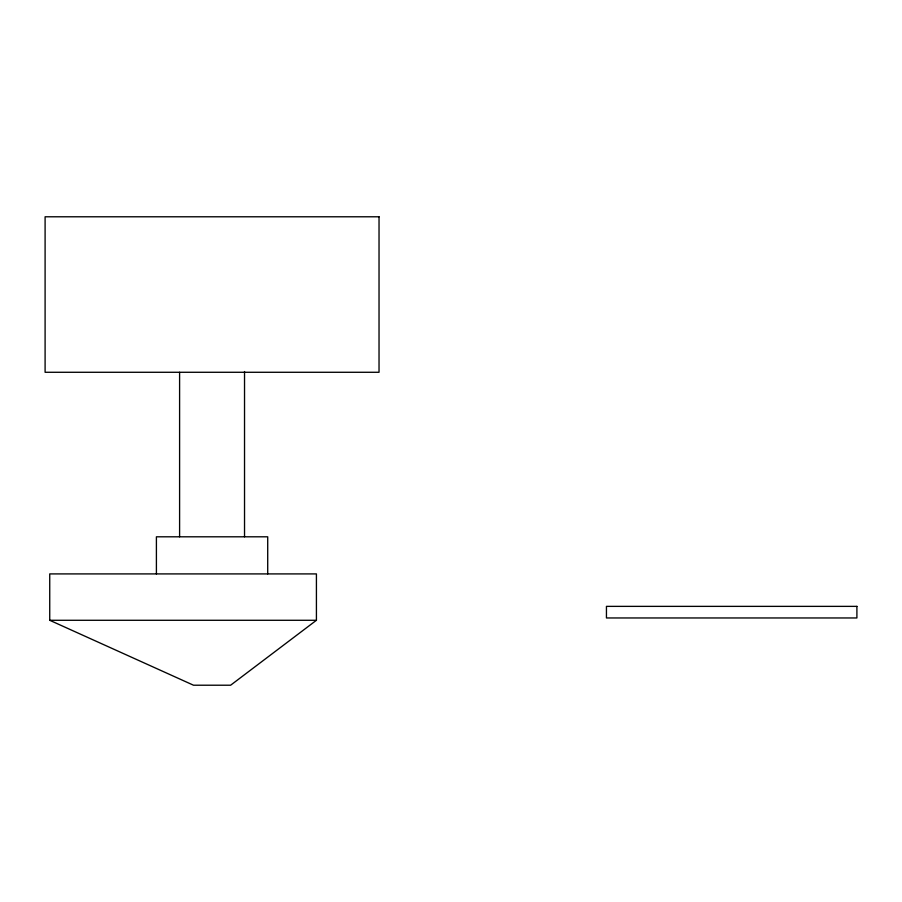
<?xml version="1.0" encoding="UTF-8"?>
<svg xmlns="http://www.w3.org/2000/svg" width="902" height="902" viewBox="0 0 902 902"><rect width="100%" height="100%" fill="white"/><g stroke="black" fill="none" stroke-linecap="round" stroke-linejoin="round"><path stroke-width="1.35" d="M316.422 620.283L230.619 685.216L193.513 685.216L49.734 620.283L49.734 573.909L316.422 573.909L316.422 620.283L49.734 620.283M267.714 573.909L267.714 536.803L156.407 536.803L156.407 573.909M244.532 371.523L244.532 536.803M179.599 372.289L179.599 536.803M379.032 216.784L45.1 216.784L45.1 372.278L379.032 372.278L379.032 216.784M856.9 606.369L606.448 606.369L606.448 617.96L856.9 617.96L856.9 606.369"/></g></svg>
